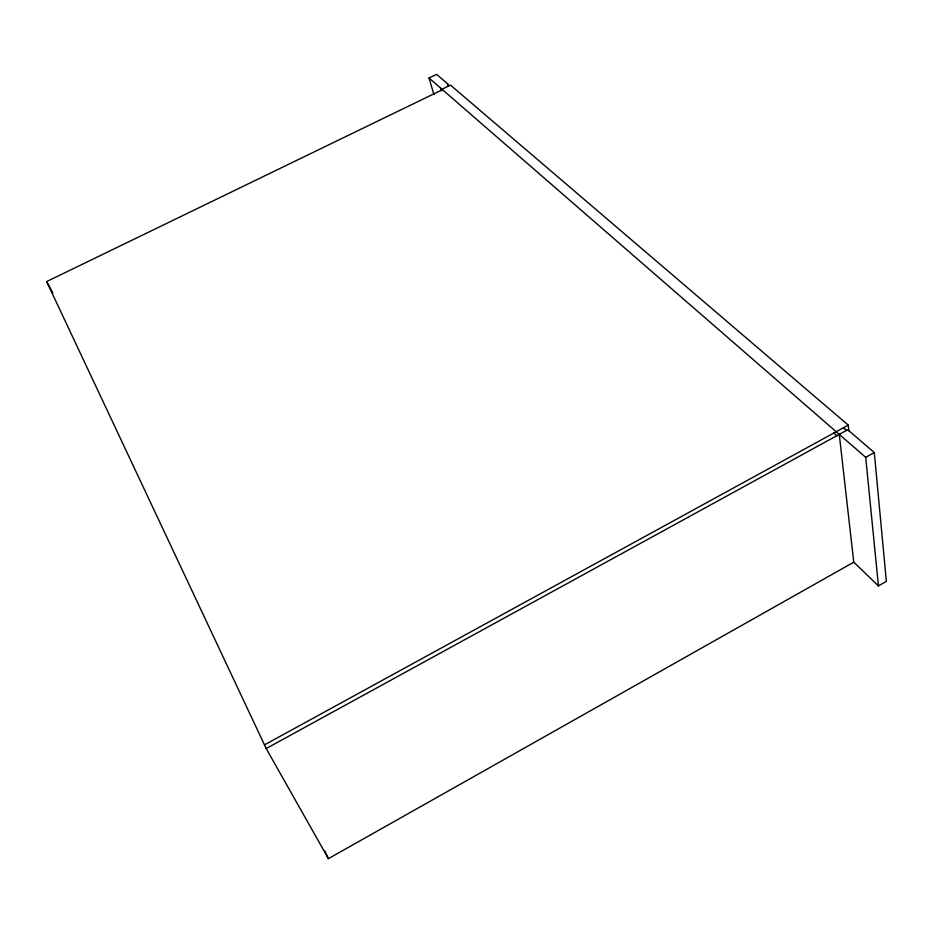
<?xml version="1.0" encoding="UTF-8"?>
<svg xmlns="http://www.w3.org/2000/svg" width="933" height="933" viewBox="0 0 933 933"><rect width="100%" height="100%" fill="white"/><g stroke="black" fill="none" stroke-linecap="round" stroke-linejoin="round"><path stroke-width="1.4" d="M853.765 562.191L878.431 585.912L886.35 581.399L874.314 452.587L847.724 429.74L266.197 748.546L328.416 858.652L853.765 562.191L839.268 434.37M878.431 585.912L865.707 457.345L874.314 452.587M264.471 744.884L848.26 425.121L450.476 85.113L441.962 89.241M266.197 748.546L46.65 281.579L442.475 89.696M433.973 94.688L429.017 77.999L436.586 74.348L448.225 84.32L447.374 84.74L448.773 85.929M843.444 427.757L846.511 430.405M429.017 77.999L865.707 457.345M833.799 433.04L836.843 435.699M46.65 281.579L52.843 293.044M324.661 850.768L328.416 858.652M440.574 88.029L441.379 90.804M848.26 425.121L848.878 430.883"/></g></svg>
